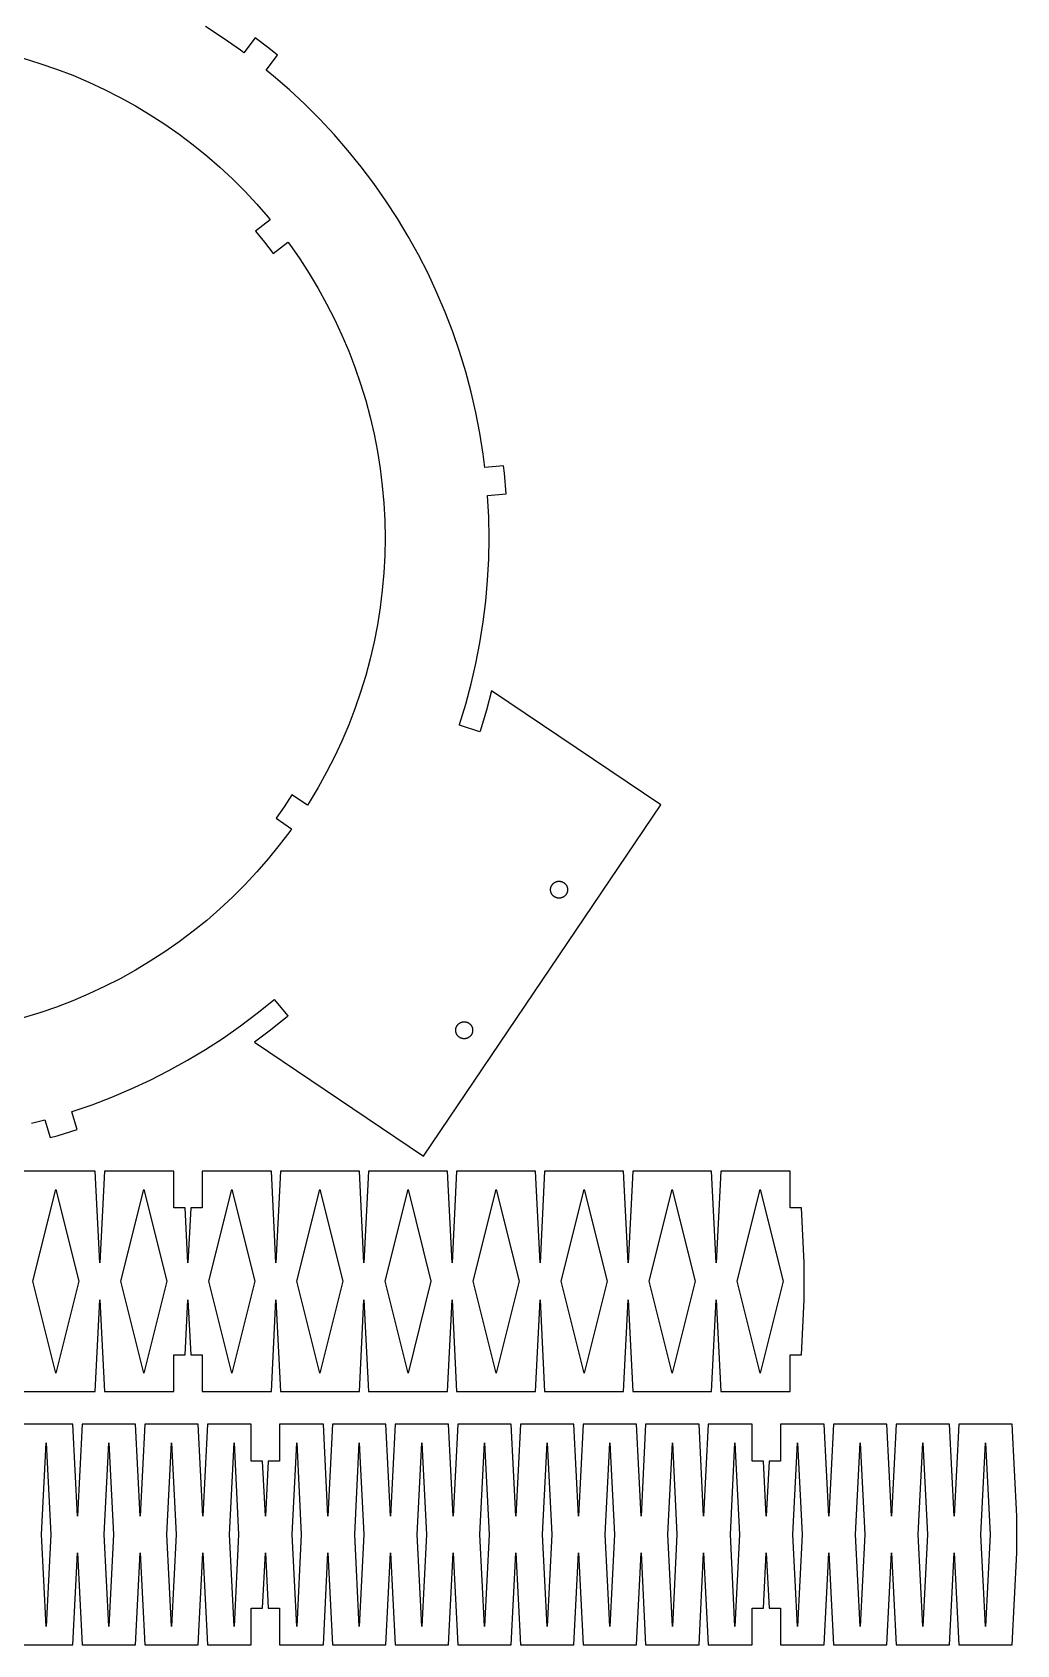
# Model space of a CAD drawing. Header units: metres. Extents: x -310 to 310, y -196 to 260.
# Drawn here: x 135.9 to 310, y -195.8 to 89.5 of the extents above; entities that cross this region are included whole.
import ezdxf

# ---------------------------------------------------------------- set-up
doc = ezdxf.new("R2010")
doc.units = ezdxf.units.M

msp = doc.modelspace()

# ---------------------------------------------------------------- linework, layer by layer
for p, q in [((169.666, 88.4583), (166.542, 90.4867)), ((172.717, 86.3221), (169.666, 88.4583)), ((175.347, 88.4713), (173.327, 85.8623)), ((177.723, 86.6812), (175.347, 88.4713)), ((173.327, 85.8623), (172.717, 86.3221)), ((179.297, 85.406), (177.723, 86.6812)), ((134.339, 84.8794), (137.286, 83.9783)), ((137.286, 83.9783), (140.2, 82.9749)), ((140.2, 82.9749), (143.078, 81.8703)), ((177.277, 82.7966), (179.297, 85.406)), ((178.585, 81.7369), (177.277, 82.7966)), ((143.078, 81.8703), (145.915, 80.6661)), ((145.915, 80.6661), (148.708, 79.3635)), ((181.396, 79.2936), (178.585, 81.7369)), ((148.708, 79.3635), (151.454, 77.9643)), ((151.454, 77.9643), (154.15, 76.47)), ((184.12, 76.7536), (181.396, 79.2936)), ((154.15, 76.47), (156.792, 74.8826)), ((156.792, 74.8826), (159.377, 73.204)), ((186.754, 74.12), (184.12, 76.7536)), ((159.377, 73.204), (161.901, 71.4362)), ((161.901, 71.4362), (164.363, 69.5813)), ((189.294, 71.3962), (186.754, 74.12)), ((191.737, 68.5854), (189.294, 71.3962)), ((164.363, 69.5813), (166.758, 67.6417)), ((194.081, 65.6911), (191.737, 68.5854)), ((166.758, 67.6417), (169.084, 65.6197)), ((169.084, 65.6197), (171.338, 63.5177)), ((196.322, 62.7167), (194.081, 65.6911)), ((171.338, 63.5177), (173.518, 61.3383)), ((173.518, 61.3383), (175.62, 59.0842)), ((198.458, 59.6659), (196.322, 62.7167)), ((175.62, 59.0842), (177.642, 56.7581)), ((200.487, 56.5424), (198.458, 59.6659)), ((178.008, 56.3061), (175.407, 54.2744)), ((175.407, 54.2744), (176.981, 52.3312)), ((177.642, 56.7581), (178.008, 56.3061)), ((202.405, 53.35), (200.487, 56.5424)), ((176.981, 52.3312), (178.486, 50.3343)), ((178.486, 50.3343), (181.086, 52.366)), ((181.086, 52.366), (181.436, 51.9014)), ((181.436, 51.9014), (183.204, 49.3767)), ((204.211, 50.0926), (202.405, 53.35)), ((183.204, 49.3767), (184.883, 46.7919)), ((205.901, 46.7742), (204.211, 50.0926)), ((184.883, 46.7919), (186.47, 44.15)), ((207.475, 43.3988), (205.901, 46.7742)), ((186.47, 44.15), (187.964, 41.4543)), ((208.931, 39.9705), (207.475, 43.3988)), ((187.964, 41.4543), (189.364, 38.7082)), ((210.265, 36.4935), (208.931, 39.9705)), ((189.364, 38.7082), (190.666, 35.9148)), ((190.666, 35.9148), (191.87, 33.0778)), ((211.478, 32.9721), (210.265, 36.4935)), ((191.87, 33.0778), (192.975, 30.2004)), ((212.567, 29.4105), (211.478, 32.9721)), ((192.975, 30.2004), (193.978, 27.2862)), ((213.531, 25.8131), (212.567, 29.4105)), ((193.978, 27.2862), (194.879, 24.3388)), ((214.368, 22.1842), (213.531, 25.8131)), ((194.879, 24.3388), (195.677, 21.3617)), ((195.677, 21.3617), (196.37, 18.3586)), ((215.079, 18.5283), (214.368, 22.1842)), ((196.37, 18.3586), (196.959, 15.3331)), ((215.662, 14.8498), (215.079, 18.5283)), ((196.959, 15.3331), (197.441, 12.289)), ((215.954, 12.4716), (215.662, 14.8498)), ((197.441, 12.289), (197.816, 9.2299)), ((219.24, 12.7805), (215.954, 12.4716)), ((219.397, 11.4981), (219.24, 12.7805)), ((219.721, 7.8037), (219.397, 11.4981)), ((197.816, 9.2299), (198.085, 6.1595)), ((198.085, 6.1595), (198.246, 3.0816)), ((216.436, 7.4948), (219.721, 7.8037)), ((216.44, 7.443), (216.436, 7.4948)), ((216.635, 3.7238), (216.44, 7.443)), ((198.246, 3.0816), (198.3, 0)), ((216.7, 0), (216.635, 3.7238)), ((198.3, 0), (198.246, -3.0816)), ((216.635, -3.7238), (216.7, 0)), ((198.246, -3.0816), (198.085, -6.1595)), ((216.44, -7.443), (216.635, -3.7238)), ((198.085, -6.1595), (197.816, -9.2299)), ((216.115, -11.1532), (216.44, -7.443)), ((197.816, -9.2299), (197.441, -12.289)), ((215.662, -14.8498), (216.115, -11.1532)), ((197.441, -12.289), (196.959, -15.3331)), ((196.959, -15.3331), (196.37, -18.3586)), ((215.079, -18.5283), (215.662, -14.8498)), ((196.37, -18.3586), (195.677, -21.3617)), ((214.368, -22.1842), (215.079, -18.5283)), ((195.677, -21.3617), (194.879, -24.3388)), ((213.531, -25.8131), (214.368, -22.1842)), ((194.879, -24.3388), (193.978, -27.2862)), ((193.978, -27.2862), (192.975, -30.2004)), ((212.567, -29.4105), (213.531, -25.8131)), ((217.137, -27.0319), (216.219, -30.4579)), ((247.035, -47.1981), (217.137, -27.0319)), ((192.975, -30.2004), (191.87, -33.0778)), ((211.478, -32.9721), (212.567, -29.4105)), ((216.219, -30.4579), (215.092, -34.1464)), ((191.87, -33.0778), (190.666, -35.9148)), ((211.437, -33.0914), (211.478, -32.9721)), ((215.049, -34.2699), (211.437, -33.0914)), ((215.092, -34.1464), (215.049, -34.2699)), ((190.666, -35.9148), (189.364, -38.7082)), ((189.364, -38.7082), (187.964, -41.4543)), ((187.964, -41.4543), (186.47, -44.15)), ((181.83, -45.4344), (180.468, -47.5314)), ((184.566, -47.2797), (181.83, -45.4344)), ((186.47, -44.15), (184.883, -46.7919)), ((180.468, -47.5314), (179.034, -49.5796)), ((184.883, -46.7919), (184.566, -47.2797)), ((205.096, -109.376), (247.035, -47.1981)), ((179.034, -49.5796), (181.77, -51.4249)), ((181.436, -51.9014), (179.581, -54.3629)), ((181.77, -51.4249), (181.436, -51.9014)), ((177.642, -56.7581), (175.62, -59.0842)), ((179.581, -54.3629), (177.642, -56.7581)), ((175.62, -59.0842), (173.518, -61.3383)), ((173.518, -61.3383), (171.338, -63.5177)), ((227.564, -62.2167), (227.565, -62.1643)), ((227.565, -62.269), (227.564, -62.2167)), ((227.565, -62.1643), (227.568, -62.1121)), ((227.568, -62.3213), (227.565, -62.269)), ((227.568, -62.1121), (227.573, -62.0599)), ((227.573, -62.3735), (227.568, -62.3213)), ((227.573, -62.0599), (227.579, -62.0079)), ((227.579, -62.4254), (227.573, -62.3735)), ((227.579, -62.0079), (227.587, -61.9562)), ((227.587, -62.4772), (227.579, -62.4254)), ((227.587, -61.9562), (227.597, -61.9048)), ((227.597, -62.5286), (227.587, -62.4772)), ((227.597, -61.9048), (227.609, -61.8538)), ((227.609, -62.5796), (227.597, -62.5286)), ((227.609, -61.8538), (227.623, -61.8032)), ((227.623, -62.6301), (227.609, -62.5796)), ((227.623, -61.8032), (227.638, -61.7532)), ((227.638, -62.6802), (227.623, -62.6301)), ((227.638, -61.7532), (227.655, -61.7037)), ((227.655, -62.7297), (227.638, -62.6802)), ((227.655, -61.7037), (227.674, -61.6548)), ((227.674, -62.7786), (227.655, -62.7297)), ((227.674, -61.6548), (227.694, -61.6066)), ((227.694, -61.6066), (227.716, -61.5591)), ((227.716, -61.5591), (227.74, -61.5125)), ((227.74, -61.5125), (227.765, -61.4667)), ((227.765, -61.4667), (227.792, -61.4218)), ((227.792, -61.4218), (227.821, -61.3779)), ((227.821, -61.3779), (227.851, -61.335)), ((227.851, -61.335), (227.882, -61.2932)), ((227.882, -61.2932), (227.915, -61.2525)), ((227.915, -61.2525), (227.95, -61.213)), ((227.95, -61.213), (227.985, -61.1747)), ((227.985, -61.1747), (228.022, -61.1377)), ((228.022, -61.1377), (228.061, -61.102)), ((228.061, -61.102), (228.1, -61.0676)), ((228.1, -61.0676), (228.141, -61.0347)), ((228.141, -61.0347), (228.183, -61.0032)), ((228.183, -61.0032), (228.226, -60.9731)), ((228.226, -60.9731), (228.27, -60.9446)), ((228.27, -60.9446), (228.314, -60.9177)), ((228.314, -60.9177), (228.36, -60.8923)), ((228.36, -60.8923), (228.407, -60.8685)), ((228.407, -60.8685), (228.454, -60.8464)), ((228.454, -60.8464), (228.502, -60.8259)), ((228.502, -60.8259), (228.551, -60.8072)), ((228.551, -60.8072), (228.601, -60.7901)), ((228.601, -60.7901), (228.651, -60.7748)), ((228.651, -60.7748), (228.702, -60.7612)), ((228.702, -60.7612), (228.753, -60.7495)), ((228.753, -60.7495), (228.804, -60.7395)), ((228.804, -60.7395), (228.856, -60.7313)), ((228.856, -60.7313), (228.908, -60.7249)), ((228.908, -60.7249), (228.96, -60.7203)), ((228.96, -60.7203), (229.012, -60.7176)), ((229.012, -60.7176), (229.064, -60.7167)), ((229.064, -60.7167), (229.117, -60.7176)), ((229.117, -60.7176), (229.169, -60.7203)), ((229.169, -60.7203), (229.221, -60.7249)), ((229.221, -60.7249), (229.273, -60.7313)), ((229.273, -60.7313), (229.325, -60.7395)), ((229.325, -60.7395), (229.376, -60.7495)), ((229.376, -60.7495), (229.427, -60.7612)), ((229.427, -60.7612), (229.478, -60.7748)), ((229.478, -60.7748), (229.528, -60.7901)), ((229.528, -60.7901), (229.577, -60.8071)), ((229.577, -60.8071), (229.626, -60.8259)), ((229.626, -60.8259), (229.675, -60.8464)), ((229.675, -60.8464), (229.722, -60.8685)), ((229.722, -60.8685), (229.769, -60.8923)), ((229.769, -60.8923), (229.814, -60.9177)), ((229.814, -60.9177), (229.859, -60.9446)), ((229.859, -60.9446), (229.903, -60.9731)), ((229.903, -60.9731), (229.946, -61.0032)), ((229.946, -61.0032), (229.988, -61.0347)), ((229.988, -61.0347), (230.029, -61.0676)), ((230.029, -61.0676), (230.068, -61.102)), ((230.068, -61.102), (230.106, -61.1377)), ((230.106, -61.1377), (230.143, -61.1747)), ((230.143, -61.1747), (230.179, -61.213)), ((230.179, -61.213), (230.213, -61.2525)), ((230.213, -61.2525), (230.246, -61.2932)), ((230.246, -61.2932), (230.278, -61.335)), ((230.278, -61.335), (230.308, -61.3779)), ((230.308, -61.3779), (230.336, -61.4218)), ((230.336, -61.4218), (230.363, -61.4667)), ((230.363, -61.4667), (230.389, -61.5125)), ((230.389, -61.5125), (230.413, -61.5591)), ((230.413, -61.5591), (230.435, -61.6066)), ((230.435, -61.6066), (230.455, -61.6548)), ((230.455, -61.6548), (230.474, -61.7037)), ((230.474, -62.7297), (230.455, -62.7786)), ((230.474, -61.7037), (230.491, -61.7532)), ((230.491, -62.6802), (230.474, -62.7297)), ((230.491, -61.7532), (230.506, -61.8032)), ((230.506, -62.6301), (230.491, -62.6802)), ((230.506, -61.8032), (230.52, -61.8538)), ((230.52, -62.5796), (230.506, -62.6301)), ((230.52, -61.8538), (230.532, -61.9048)), ((230.532, -62.5286), (230.52, -62.5796)), ((230.532, -61.9048), (230.542, -61.9562)), ((230.542, -62.4772), (230.532, -62.5286)), ((230.542, -61.9562), (230.55, -62.0079)), ((230.55, -62.4254), (230.542, -62.4772)), ((230.55, -62.0079), (230.556, -62.0599)), ((230.556, -62.3735), (230.55, -62.4254)), ((230.556, -62.0599), (230.561, -62.1121)), ((230.561, -62.3213), (230.556, -62.3735)), ((230.561, -62.1121), (230.563, -62.1643)), ((230.563, -62.269), (230.561, -62.3213)), ((230.563, -62.1643), (230.564, -62.2167)), ((230.564, -62.2167), (230.563, -62.269)), ((171.338, -63.5177), (169.084, -65.6197)), ((227.694, -62.8268), (227.674, -62.7786)), ((227.716, -62.8742), (227.694, -62.8268)), ((227.74, -62.9209), (227.716, -62.8742)), ((227.765, -62.9667), (227.74, -62.9209)), ((227.792, -63.0116), (227.765, -62.9667)), ((227.821, -63.0555), (227.792, -63.0116)), ((227.851, -63.0984), (227.821, -63.0555)), ((227.882, -63.1402), (227.851, -63.0984)), ((227.915, -63.1809), (227.882, -63.1402)), ((227.95, -63.2204), (227.915, -63.1809)), ((227.985, -63.2587), (227.95, -63.2204)), ((228.022, -63.2957), (227.985, -63.2587)), ((228.061, -63.3314), (228.022, -63.2957)), ((228.1, -63.3658), (228.061, -63.3314)), ((228.141, -63.3987), (228.1, -63.3658)), ((228.183, -63.4302), (228.141, -63.3987)), ((228.226, -63.4602), (228.183, -63.4302)), ((228.27, -63.4888), (228.226, -63.4602)), ((228.314, -63.5157), (228.27, -63.4888)), ((228.36, -63.5411), (228.314, -63.5157)), ((228.407, -63.5649), (228.36, -63.5411)), ((228.454, -63.587), (228.407, -63.5649)), ((228.502, -63.6075), (228.454, -63.587)), ((228.551, -63.6262), (228.502, -63.6075)), ((228.601, -63.6433), (228.551, -63.6262)), ((228.651, -63.6586), (228.601, -63.6433)), ((228.702, -63.6721), (228.651, -63.6586)), ((228.753, -63.6839), (228.702, -63.6721)), ((228.804, -63.6939), (228.753, -63.6839)), ((228.856, -63.7021), (228.804, -63.6939)), ((228.908, -63.7085), (228.856, -63.7021)), ((228.96, -63.713), (228.908, -63.7085)), ((229.012, -63.7158), (228.96, -63.713)), ((229.064, -63.7167), (229.012, -63.7158)), ((229.117, -63.7158), (229.064, -63.7167)), ((229.169, -63.713), (229.117, -63.7158)), ((229.221, -63.7085), (229.169, -63.713)), ((229.273, -63.7021), (229.221, -63.7085)), ((229.325, -63.6939), (229.273, -63.7021)), ((229.376, -63.6839), (229.325, -63.6939)), ((229.427, -63.6721), (229.376, -63.6839)), ((229.478, -63.6586), (229.427, -63.6721)), ((229.528, -63.6433), (229.478, -63.6586)), ((229.577, -63.6262), (229.528, -63.6433)), ((229.626, -63.6075), (229.577, -63.6262)), ((229.675, -63.587), (229.626, -63.6075)), ((229.722, -63.5649), (229.675, -63.587)), ((229.769, -63.5411), (229.722, -63.5649)), ((229.814, -63.5157), (229.769, -63.5411)), ((229.859, -63.4888), (229.814, -63.5157)), ((229.903, -63.4602), (229.859, -63.4888)), ((229.946, -63.4302), (229.903, -63.4602)), ((229.988, -63.3987), (229.946, -63.4302)), ((230.029, -63.3658), (229.988, -63.3987)), ((230.068, -63.3314), (230.029, -63.3658)), ((230.106, -63.2957), (230.068, -63.3314)), ((230.143, -63.2587), (230.106, -63.2957)), ((230.179, -63.2204), (230.143, -63.2587)), ((230.213, -63.1809), (230.179, -63.2204)), ((230.246, -63.1402), (230.213, -63.1809)), ((230.278, -63.0984), (230.246, -63.1402)), ((230.308, -63.0555), (230.278, -63.0984)), ((230.336, -63.0116), (230.308, -63.0555)), ((230.363, -62.9667), (230.336, -63.0116)), ((230.389, -62.9209), (230.363, -62.9667)), ((230.413, -62.8742), (230.389, -62.9209)), ((230.435, -62.8268), (230.413, -62.8742)), ((230.455, -62.7786), (230.435, -62.8268)), ((166.758, -67.6417), (164.363, -69.5813)), ((169.084, -65.6197), (166.758, -67.6417)), ((164.363, -69.5813), (161.901, -71.4362)), ((159.377, -73.204), (156.792, -74.8826)), ((161.901, -71.4362), (159.377, -73.204)), ((154.15, -76.47), (151.454, -77.9643)), ((156.792, -74.8826), (154.15, -76.47)), ((148.708, -79.3635), (145.915, -80.6661)), ((151.454, -77.9643), (148.708, -79.3635)), ((143.078, -81.8703), (140.2, -82.9749)), ((145.915, -80.6661), (143.078, -81.8703)), ((175.691, -84.0807), (178.585, -81.7369)), ((178.585, -81.7369), (178.681, -81.6542)), ((178.681, -81.6542), (181.127, -84.5622)), ((137.286, -83.9783), (134.339, -84.8794)), ((140.2, -82.9749), (137.286, -83.9783)), ((172.717, -86.3221), (175.691, -84.0807)), ((181.028, -84.6479), (178.031, -87.0752)), ((181.127, -84.5622), (181.028, -84.6479)), ((169.666, -88.4583), (172.717, -86.3221)), ((178.031, -87.0752), (175.198, -89.2097)), ((210.789, -87.0878), (210.79, -87.0355)), ((210.79, -87.1402), (210.789, -87.0878)), ((210.79, -87.0355), (210.792, -86.9832)), ((210.792, -87.1925), (210.79, -87.1402)), ((210.792, -86.9832), (210.797, -86.931)), ((210.797, -87.2446), (210.792, -87.1925)), ((210.797, -86.931), (210.803, -86.8791)), ((210.803, -87.2966), (210.797, -87.2446)), ((210.803, -86.8791), (210.811, -86.8273)), ((210.811, -87.3483), (210.803, -87.2966)), ((210.811, -86.8273), (210.821, -86.7759)), ((210.821, -87.3997), (210.811, -87.3483)), ((210.821, -86.7759), (210.833, -86.7249)), ((210.833, -87.4507), (210.821, -87.3997)), ((210.833, -86.7249), (210.847, -86.6744)), ((210.847, -87.5013), (210.833, -87.4507)), ((210.847, -86.6744), (210.862, -86.6243)), ((210.862, -87.5513), (210.847, -87.5013)), ((210.862, -86.6243), (210.879, -86.5748)), ((210.879, -87.6008), (210.862, -87.5513)), ((210.879, -86.5748), (210.898, -86.5259)), ((210.898, -87.6497), (210.879, -87.6008)), ((210.898, -86.5259), (210.918, -86.4777)), ((210.918, -87.6979), (210.898, -87.6497)), ((210.918, -86.4777), (210.94, -86.4303)), ((210.94, -87.7454), (210.918, -87.6979)), ((210.94, -86.4303), (210.964, -86.3836)), ((210.964, -87.792), (210.94, -87.7454)), ((210.964, -86.3836), (210.99, -86.3378)), ((210.99, -87.8378), (210.964, -87.792)), ((210.99, -86.3378), (211.017, -86.2929)), ((211.017, -87.8827), (210.99, -87.8378)), ((211.017, -86.2929), (211.045, -86.249)), ((211.045, -87.9266), (211.017, -87.8827)), ((211.045, -86.249), (211.075, -86.2061)), ((211.075, -87.9695), (211.045, -87.9266)), ((211.075, -86.2061), (211.107, -86.1643)), ((211.107, -88.0113), (211.075, -87.9695)), ((211.107, -86.1643), (211.14, -86.1236)), ((211.14, -88.052), (211.107, -88.0113)), ((211.14, -86.1236), (211.174, -86.0841)), ((211.174, -88.0915), (211.14, -88.052)), ((211.174, -86.0841), (211.21, -86.0458)), ((211.21, -88.1298), (211.174, -88.0915)), ((211.21, -86.0458), (211.247, -86.0088)), ((211.247, -88.1668), (211.21, -88.1298)), ((211.247, -86.0088), (211.285, -85.9731)), ((211.285, -88.2025), (211.247, -88.1668)), ((211.285, -85.9731), (211.324, -85.9387)), ((211.324, -88.2369), (211.285, -88.2025)), ((211.324, -85.9387), (211.365, -85.9058)), ((211.365, -88.2698), (211.324, -88.2369)), ((211.365, -85.9058), (211.407, -85.8743)), ((211.407, -88.3013), (211.365, -88.2698)), ((211.407, -85.8743), (211.45, -85.8443)), ((211.45, -88.3314), (211.407, -88.3013)), ((211.45, -85.8443), (211.494, -85.8157)), ((211.494, -88.3599), (211.45, -88.3314)), ((211.494, -85.8157), (211.539, -85.7888)), ((211.539, -88.3869), (211.494, -88.3599)), ((211.539, -85.7888), (211.584, -85.7634)), ((211.584, -88.4122), (211.539, -88.3869)), ((211.584, -85.7634), (211.631, -85.7396)), ((211.631, -88.436), (211.584, -88.4122)), ((211.631, -85.7396), (211.679, -85.7175)), ((211.679, -88.4581), (211.631, -88.436)), ((211.679, -85.7175), (211.727, -85.697)), ((211.727, -85.697), (211.776, -85.6783)), ((211.776, -85.6783), (211.825, -85.6612)), ((211.825, -85.6612), (211.875, -85.6459)), ((211.875, -85.6459), (211.926, -85.6324)), ((211.926, -85.6324), (211.977, -85.6206)), ((211.977, -85.6206), (212.028, -85.6106)), ((212.028, -85.6106), (212.08, -85.6024)), ((212.08, -85.6024), (212.132, -85.596)), ((212.132, -85.596), (212.184, -85.5915)), ((212.184, -85.5915), (212.236, -85.5887)), ((212.236, -85.5887), (212.289, -85.5878)), ((212.289, -85.5878), (212.341, -85.5887)), ((212.341, -85.5887), (212.393, -85.5915)), ((212.393, -85.5915), (212.445, -85.596)), ((212.445, -85.596), (212.497, -85.6024)), ((212.497, -85.6024), (212.549, -85.6106)), ((212.549, -85.6106), (212.6, -85.6206)), ((212.6, -85.6206), (212.652, -85.6324)), ((212.652, -85.6324), (212.702, -85.6459)), ((212.702, -85.6459), (212.752, -85.6612)), ((212.752, -85.6612), (212.802, -85.6783)), ((212.802, -85.6783), (212.851, -85.697)), ((212.851, -85.697), (212.899, -85.7175)), ((212.899, -85.7175), (212.946, -85.7396)), ((212.946, -88.436), (212.899, -88.4581)), ((212.946, -85.7396), (212.993, -85.7634)), ((212.993, -88.4122), (212.946, -88.436)), ((212.993, -85.7634), (213.039, -85.7888)), ((213.039, -88.3869), (212.993, -88.4122)), ((213.039, -85.7888), (213.084, -85.8157)), ((213.084, -88.3599), (213.039, -88.3869)), ((213.084, -85.8157), (213.127, -85.8443)), ((213.127, -88.3314), (213.084, -88.3599)), ((213.127, -85.8443), (213.17, -85.8743)), ((213.17, -88.3013), (213.127, -88.3314)), ((213.17, -85.8743), (213.212, -85.9058)), ((213.212, -88.2698), (213.17, -88.3013)), ((213.212, -85.9058), (213.253, -85.9387)), ((213.253, -88.2369), (213.212, -88.2698)), ((213.253, -85.9387), (213.292, -85.9731)), ((213.292, -88.2025), (213.253, -88.2369)), ((213.292, -85.9731), (213.331, -86.0088)), ((213.331, -88.1668), (213.292, -88.2025)), ((213.331, -86.0088), (213.368, -86.0458)), ((213.368, -88.1298), (213.331, -88.1668)), ((213.368, -86.0458), (213.403, -86.0841)), ((213.403, -88.0915), (213.368, -88.1298)), ((213.403, -86.0841), (213.438, -86.1236)), ((213.438, -88.052), (213.403, -88.0915)), ((213.438, -86.1236), (213.471, -86.1643)), ((213.471, -88.0113), (213.438, -88.052)), ((213.471, -86.1643), (213.502, -86.2061)), ((213.502, -87.9695), (213.471, -88.0113)), ((213.502, -86.2061), (213.532, -86.249)), ((213.532, -87.9266), (213.502, -87.9695)), ((213.532, -86.249), (213.561, -86.2929)), ((213.561, -87.8827), (213.532, -87.9266)), ((213.561, -86.2929), (213.588, -86.3378)), ((213.588, -87.8378), (213.561, -87.8827)), ((213.588, -86.3378), (213.613, -86.3836)), ((213.613, -87.792), (213.588, -87.8378)), ((213.613, -86.3836), (213.637, -86.4303)), ((213.637, -87.7454), (213.613, -87.792)), ((213.637, -86.4303), (213.659, -86.4777)), ((213.659, -87.6979), (213.637, -87.7454)), ((213.659, -86.4777), (213.679, -86.5259)), ((213.679, -87.6497), (213.659, -87.6979)), ((213.679, -86.5259), (213.698, -86.5748)), ((213.698, -87.6008), (213.679, -87.6497)), ((213.698, -86.5748), (213.715, -86.6243)), ((213.715, -87.5513), (213.698, -87.6008)), ((213.715, -86.6243), (213.731, -86.6744)), ((213.731, -87.5013), (213.715, -87.5513)), ((213.731, -86.6744), (213.744, -86.7249)), ((213.744, -87.4507), (213.731, -87.5013)), ((213.744, -86.7249), (213.756, -86.7759)), ((213.756, -87.3997), (213.744, -87.4507)), ((213.756, -86.7759), (213.766, -86.8273)), ((213.766, -87.3483), (213.756, -87.3997)), ((213.766, -86.8273), (213.774, -86.8791)), ((213.774, -87.2966), (213.766, -87.3483)), ((213.774, -86.8791), (213.78, -86.931)), ((213.78, -87.2446), (213.774, -87.2966)), ((213.78, -86.931), (213.785, -86.9832)), ((213.785, -87.1925), (213.78, -87.2446)), ((213.785, -86.9832), (213.788, -87.0355)), ((213.788, -87.1402), (213.785, -87.1925)), ((213.788, -87.0355), (213.789, -87.0878)), ((213.789, -87.0878), (213.788, -87.1402)), ((163.35, -92.4049), (166.542, -90.4867)), ((166.542, -90.4867), (169.666, -88.4583)), ((175.198, -89.2097), (205.096, -109.376)), ((211.727, -88.4786), (211.679, -88.4581)), ((211.776, -88.4974), (211.727, -88.4786)), ((211.825, -88.5144), (211.776, -88.4974)), ((211.875, -88.5297), (211.825, -88.5144)), ((211.926, -88.5433), (211.875, -88.5297)), ((211.977, -88.555), (211.926, -88.5433)), ((212.028, -88.565), (211.977, -88.555)), ((212.08, -88.5732), (212.028, -88.565)), ((212.132, -88.5796), (212.08, -88.5732)), ((212.184, -88.5842), (212.132, -88.5796)), ((212.236, -88.5869), (212.184, -88.5842)), ((212.289, -88.5878), (212.236, -88.5869)), ((212.341, -88.5869), (212.289, -88.5878)), ((212.393, -88.5842), (212.341, -88.5869)), ((212.445, -88.5796), (212.393, -88.5842)), ((212.497, -88.5732), (212.445, -88.5796)), ((212.549, -88.565), (212.497, -88.5732)), ((212.6, -88.555), (212.549, -88.565)), ((212.652, -88.5433), (212.6, -88.555)), ((212.702, -88.5297), (212.652, -88.5433)), ((212.752, -88.5144), (212.702, -88.5297)), ((212.802, -88.4974), (212.752, -88.5144)), ((212.851, -88.4786), (212.802, -88.4974)), ((212.899, -88.4581), (212.851, -88.4786)), ((160.093, -94.2105), (163.35, -92.4049)), ((153.399, -97.4753), (156.774, -95.9013)), ((156.774, -95.9013), (160.093, -94.2105)), ((146.494, -100.265), (149.971, -98.9305)), ((149.971, -98.9305), (153.399, -97.4753)), ((142.922, -101.493), (142.972, -101.478)), ((143.867, -104.655), (142.922, -101.493)), ((142.972, -101.478), (146.494, -100.265)), ((135.813, -103.531), (138.127, -102.91)), ((138.127, -102.91), (139.072, -106.073)), ((140.32, -105.739), (143.867, -104.655)), ((139.072, -106.073), (140.32, -105.739)), ((147.063, -112), (133.122, -112)), ((147.876, -128.25), (147.063, -112)), ((148.688, -112), (147.876, -128.25)), ((160.941, -112), (148.688, -112)), ((160.941, -118.5), (160.941, -112)), ((178.195, -112), (165.941, -112)), ((165.941, -112), (165.941, -118.5)), ((179.007, -128.25), (178.195, -112)), ((179.82, -112), (179.007, -128.25)), ((193.761, -112), (179.82, -112)), ((194.573, -128.25), (193.761, -112)), ((195.386, -112), (194.573, -128.25)), ((209.326, -112), (195.386, -112)), ((210.139, -128.25), (209.326, -112)), ((210.951, -112), (210.139, -128.25)), ((224.892, -112), (210.951, -112)), ((225.705, -128.25), (224.892, -112)), ((226.517, -112), (225.705, -128.25)), ((240.458, -112), (226.517, -112)), ((241.271, -128.25), (240.458, -112)), ((242.083, -112), (241.271, -128.25)), ((256.024, -112), (242.083, -112)), ((256.837, -128.25), (256.024, -112)), ((257.649, -112), (256.837, -128.25)), ((269.902, -112), (257.649, -112)), ((269.902, -118.5), (269.902, -112)), ((136.03, -131.5), (140.093, -115.25)), ((140.093, -115.25), (144.155, -131.5)), ((151.596, -131.5), (155.659, -115.25)), ((155.659, -115.25), (159.721, -131.5)), ((167.162, -131.5), (171.224, -115.25)), ((171.224, -115.25), (175.287, -131.5)), ((182.728, -131.5), (186.79, -115.25)), ((186.79, -115.25), (190.853, -131.5)), ((198.294, -131.5), (202.356, -115.25)), ((202.356, -115.25), (206.419, -131.5)), ((213.859, -131.5), (217.922, -115.25)), ((217.922, -115.25), (221.984, -131.5)), ((229.425, -131.5), (233.488, -115.25)), ((233.488, -115.25), (237.55, -131.5)), ((244.991, -131.5), (249.054, -115.25)), ((249.054, -115.25), (253.116, -131.5)), ((260.557, -131.5), (264.619, -115.25)), ((264.619, -115.25), (268.682, -131.5)), ((162.954, -118.5), (160.941, -118.5)), ((163.441, -128.25), (162.954, -118.5)), ((163.929, -118.5), (163.441, -128.25)), ((165.941, -118.5), (163.929, -118.5)), ((271.915, -118.5), (269.902, -118.5)), ((272.402, -128.25), (271.915, -118.5)), ((272.402, -134.75), (272.402, -128.25)), ((140.093, -147.75), (136.03, -131.5)), ((144.155, -131.5), (140.093, -147.75)), ((155.659, -147.75), (151.596, -131.5)), ((159.721, -131.5), (155.659, -147.75)), ((171.224, -147.75), (167.162, -131.5)), ((175.287, -131.5), (171.224, -147.75)), ((186.79, -147.75), (182.728, -131.5)), ((190.853, -131.5), (186.79, -147.75)), ((202.356, -147.75), (198.294, -131.5)), ((206.419, -131.5), (202.356, -147.75)), ((217.922, -147.75), (213.859, -131.5)), ((221.984, -131.5), (217.922, -147.75)), ((233.488, -147.75), (229.425, -131.5)), ((237.55, -131.5), (233.488, -147.75)), ((249.054, -147.75), (244.991, -131.5)), ((253.116, -131.5), (249.054, -147.75)), ((264.619, -147.75), (260.557, -131.5)), ((268.682, -131.5), (264.619, -147.75)), ((147.063, -151), (147.876, -134.75)), ((147.876, -134.75), (148.688, -151)), ((162.954, -144.5), (163.441, -134.75)), ((163.441, -134.75), (163.929, -144.5)), ((178.195, -151), (179.007, -134.75)), ((179.007, -134.75), (179.82, -151)), ((193.761, -151), (194.573, -134.75)), ((194.573, -134.75), (195.386, -151)), ((209.326, -151), (210.139, -134.75)), ((210.139, -134.75), (210.951, -151)), ((224.892, -151), (225.705, -134.75)), ((225.705, -134.75), (226.517, -151)), ((240.458, -151), (241.271, -134.75)), ((241.271, -134.75), (242.083, -151)), ((256.024, -151), (256.837, -134.75)), ((256.837, -134.75), (257.649, -151)), ((271.915, -144.5), (272.402, -134.75)), ((160.941, -151), (160.941, -144.5)), ((160.941, -144.5), (162.954, -144.5)), ((163.929, -144.5), (165.941, -144.5)), ((165.941, -144.5), (165.941, -151)), ((269.902, -151), (269.902, -144.5)), ((269.902, -144.5), (271.915, -144.5)), ((133.122, -151), (147.063, -151)), ((148.688, -151), (160.941, -151)), ((165.941, -151), (178.195, -151)), ((179.82, -151), (193.761, -151)), ((195.386, -151), (209.326, -151)), ((210.951, -151), (224.892, -151)), ((226.517, -151), (240.458, -151)), ((242.083, -151), (256.024, -151)), ((257.649, -151), (269.902, -151)), ((143.11, -156.8), (133.664, -156.8)), ((143.923, -173.05), (143.11, -156.8)), ((144.735, -156.8), (143.923, -173.05)), ((154.181, -156.8), (144.735, -156.8)), ((154.994, -173.05), (154.181, -156.8)), ((155.806, -156.8), (154.994, -173.05)), ((165.252, -156.8), (155.806, -156.8)), ((166.065, -173.05), (165.252, -156.8)), ((166.877, -156.8), (166.065, -173.05)), ((174.636, -156.8), (166.877, -156.8)), ((174.636, -163.3), (174.636, -156.8)), ((187.394, -156.8), (179.636, -156.8)), ((179.636, -156.8), (179.636, -163.3)), ((188.206, -173.05), (187.394, -156.8)), ((189.019, -156.8), (188.206, -173.05)), ((198.465, -156.8), (189.019, -156.8)), ((199.277, -173.05), (198.465, -156.8)), ((200.09, -156.8), (199.277, -173.05)), ((209.536, -156.8), (200.09, -156.8)), ((210.348, -173.05), (209.536, -156.8)), ((211.161, -156.8), (210.348, -173.05)), ((220.607, -156.8), (211.161, -156.8)), ((221.419, -173.05), (220.607, -156.8)), ((222.232, -156.8), (221.419, -173.05)), ((231.678, -156.8), (222.232, -156.8)), ((232.49, -173.05), (231.678, -156.8)), ((233.303, -156.8), (232.49, -173.05)), ((242.749, -156.8), (233.303, -156.8)), ((243.561, -173.05), (242.749, -156.8)), ((244.374, -156.8), (243.561, -173.05)), ((253.82, -156.8), (244.374, -156.8)), ((254.632, -173.05), (253.82, -156.8)), ((255.445, -156.8), (254.632, -173.05)), ((263.203, -156.8), (255.445, -156.8)), ((263.203, -163.3), (263.203, -156.8)), ((275.962, -156.8), (268.203, -156.8)), ((268.203, -156.8), (268.203, -163.3)), ((276.774, -173.05), (275.962, -156.8)), ((277.587, -156.8), (276.774, -173.05)), ((287.033, -156.8), (277.587, -156.8)), ((287.845, -173.05), (287.033, -156.8)), ((288.658, -156.8), (287.845, -173.05)), ((298.104, -156.8), (288.658, -156.8)), ((298.916, -173.05), (298.104, -156.8)), ((299.729, -156.8), (298.916, -173.05)), ((309.175, -156.8), (299.729, -156.8)), ((309.987, -173.05), (309.175, -156.8)), ((137.575, -176.3), (138.387, -160.05)), ((138.387, -160.05), (139.2, -176.3)), ((148.646, -176.3), (149.458, -160.05)), ((149.458, -160.05), (150.271, -176.3)), ((159.717, -176.3), (160.529, -160.05)), ((160.529, -160.05), (161.342, -176.3)), ((170.788, -176.3), (171.6, -160.05)), ((171.6, -160.05), (172.413, -176.3)), ((181.859, -176.3), (182.671, -160.05)), ((182.671, -160.05), (183.484, -176.3)), ((192.929, -176.3), (193.742, -160.05)), ((193.742, -160.05), (194.554, -176.3)), ((204, -176.3), (204.813, -160.05)), ((204.813, -160.05), (205.625, -176.3)), ((215.071, -176.3), (215.884, -160.05)), ((215.884, -160.05), (216.696, -176.3)), ((226.142, -176.3), (226.955, -160.05)), ((226.955, -160.05), (227.767, -176.3)), ((237.213, -176.3), (238.026, -160.05)), ((238.026, -160.05), (238.838, -176.3)), ((248.284, -176.3), (249.097, -160.05)), ((249.097, -160.05), (249.909, -176.3)), ((259.355, -176.3), (260.168, -160.05)), ((260.168, -160.05), (260.98, -176.3)), ((270.426, -176.3), (271.239, -160.05)), ((271.239, -160.05), (272.051, -176.3)), ((281.497, -176.3), (282.31, -160.05)), ((282.31, -160.05), (283.122, -176.3)), ((292.568, -176.3), (293.381, -160.05)), ((293.381, -160.05), (294.193, -176.3)), ((303.639, -176.3), (304.452, -160.05)), ((304.452, -160.05), (305.264, -176.3)), ((176.648, -163.3), (174.636, -163.3)), ((177.136, -173.05), (176.648, -163.3)), ((177.623, -163.3), (177.136, -173.05)), ((179.636, -163.3), (177.623, -163.3)), ((265.216, -163.3), (263.203, -163.3)), ((265.703, -173.05), (265.216, -163.3)), ((266.191, -163.3), (265.703, -173.05)), ((268.203, -163.3), (266.191, -163.3)), ((309.987, -179.55), (309.987, -173.05)), ((138.387, -192.55), (137.575, -176.3)), ((139.2, -176.3), (138.387, -192.55)), ((149.458, -192.55), (148.646, -176.3)), ((150.271, -176.3), (149.458, -192.55)), ((160.529, -192.55), (159.717, -176.3)), ((161.342, -176.3), (160.529, -192.55)), ((171.6, -192.55), (170.788, -176.3)), ((172.413, -176.3), (171.6, -192.55)), ((182.671, -192.55), (181.859, -176.3)), ((183.484, -176.3), (182.671, -192.55)), ((193.742, -192.55), (192.929, -176.3)), ((194.554, -176.3), (193.742, -192.55)), ((204.813, -192.55), (204, -176.3)), ((205.625, -176.3), (204.813, -192.55)), ((215.884, -192.55), (215.071, -176.3)), ((216.696, -176.3), (215.884, -192.55)), ((226.955, -192.55), (226.142, -176.3)), ((227.767, -176.3), (226.955, -192.55)), ((238.026, -192.55), (237.213, -176.3)), ((238.838, -176.3), (238.026, -192.55)), ((249.097, -192.55), (248.284, -176.3)), ((249.909, -176.3), (249.097, -192.55)), ((260.168, -192.55), (259.355, -176.3)), ((260.98, -176.3), (260.168, -192.55)), ((271.239, -192.55), (270.426, -176.3)), ((272.051, -176.3), (271.239, -192.55)), ((282.31, -192.55), (281.497, -176.3)), ((283.122, -176.3), (282.31, -192.55)), ((293.381, -192.55), (292.568, -176.3)), ((294.193, -176.3), (293.381, -192.55)), ((304.452, -192.55), (303.639, -176.3)), ((305.264, -176.3), (304.452, -192.55)), ((143.11, -195.8), (143.923, -179.55)), ((143.923, -179.55), (144.735, -195.8)), ((154.181, -195.8), (154.994, -179.55)), ((154.994, -179.55), (155.806, -195.8)), ((165.252, -195.8), (166.065, -179.55)), ((166.065, -179.55), (166.877, -195.8)), ((176.648, -189.3), (177.136, -179.55)), ((177.136, -179.55), (177.623, -189.3)), ((187.394, -195.8), (188.206, -179.55)), ((188.206, -179.55), (189.019, -195.8)), ((198.465, -195.8), (199.277, -179.55)), ((199.277, -179.55), (200.09, -195.8)), ((209.536, -195.8), (210.348, -179.55)), ((210.348, -179.55), (211.161, -195.8)), ((220.607, -195.8), (221.419, -179.55)), ((221.419, -179.55), (222.232, -195.8)), ((231.678, -195.8), (232.49, -179.55)), ((232.49, -179.55), (233.303, -195.8)), ((242.749, -195.8), (243.561, -179.55)), ((243.561, -179.55), (244.374, -195.8)), ((253.82, -195.8), (254.632, -179.55)), ((254.632, -179.55), (255.445, -195.8)), ((265.216, -189.3), (265.703, -179.55)), ((265.703, -179.55), (266.191, -189.3)), ((275.962, -195.8), (276.774, -179.55)), ((276.774, -179.55), (277.587, -195.8)), ((287.033, -195.8), (287.845, -179.55)), ((287.845, -179.55), (288.658, -195.8)), ((298.104, -195.8), (298.916, -179.55)), ((298.916, -179.55), (299.729, -195.8)), ((309.175, -195.8), (309.987, -179.55)), ((174.636, -195.8), (174.636, -189.3)), ((174.636, -189.3), (176.648, -189.3)), ((177.623, -189.3), (179.636, -189.3)), ((179.636, -189.3), (179.636, -195.8)), ((263.203, -195.8), (263.203, -189.3)), ((263.203, -189.3), (265.216, -189.3)), ((266.191, -189.3), (268.203, -189.3)), ((268.203, -189.3), (268.203, -195.8)), ((133.664, -195.8), (143.11, -195.8)), ((144.735, -195.8), (154.181, -195.8)), ((155.806, -195.8), (165.252, -195.8)), ((166.877, -195.8), (174.636, -195.8)), ((179.636, -195.8), (187.394, -195.8)), ((189.019, -195.8), (198.465, -195.8)), ((200.09, -195.8), (209.536, -195.8)), ((211.161, -195.8), (220.607, -195.8)), ((222.232, -195.8), (231.678, -195.8)), ((233.303, -195.8), (242.749, -195.8)), ((244.374, -195.8), (253.82, -195.8)), ((255.445, -195.8), (263.203, -195.8)), ((268.203, -195.8), (275.962, -195.8)), ((277.587, -195.8), (287.033, -195.8)), ((288.658, -195.8), (298.104, -195.8)), ((299.729, -195.8), (309.175, -195.8))]:
    msp.add_line(p, q)

doc.saveas('drawing.dxf')
